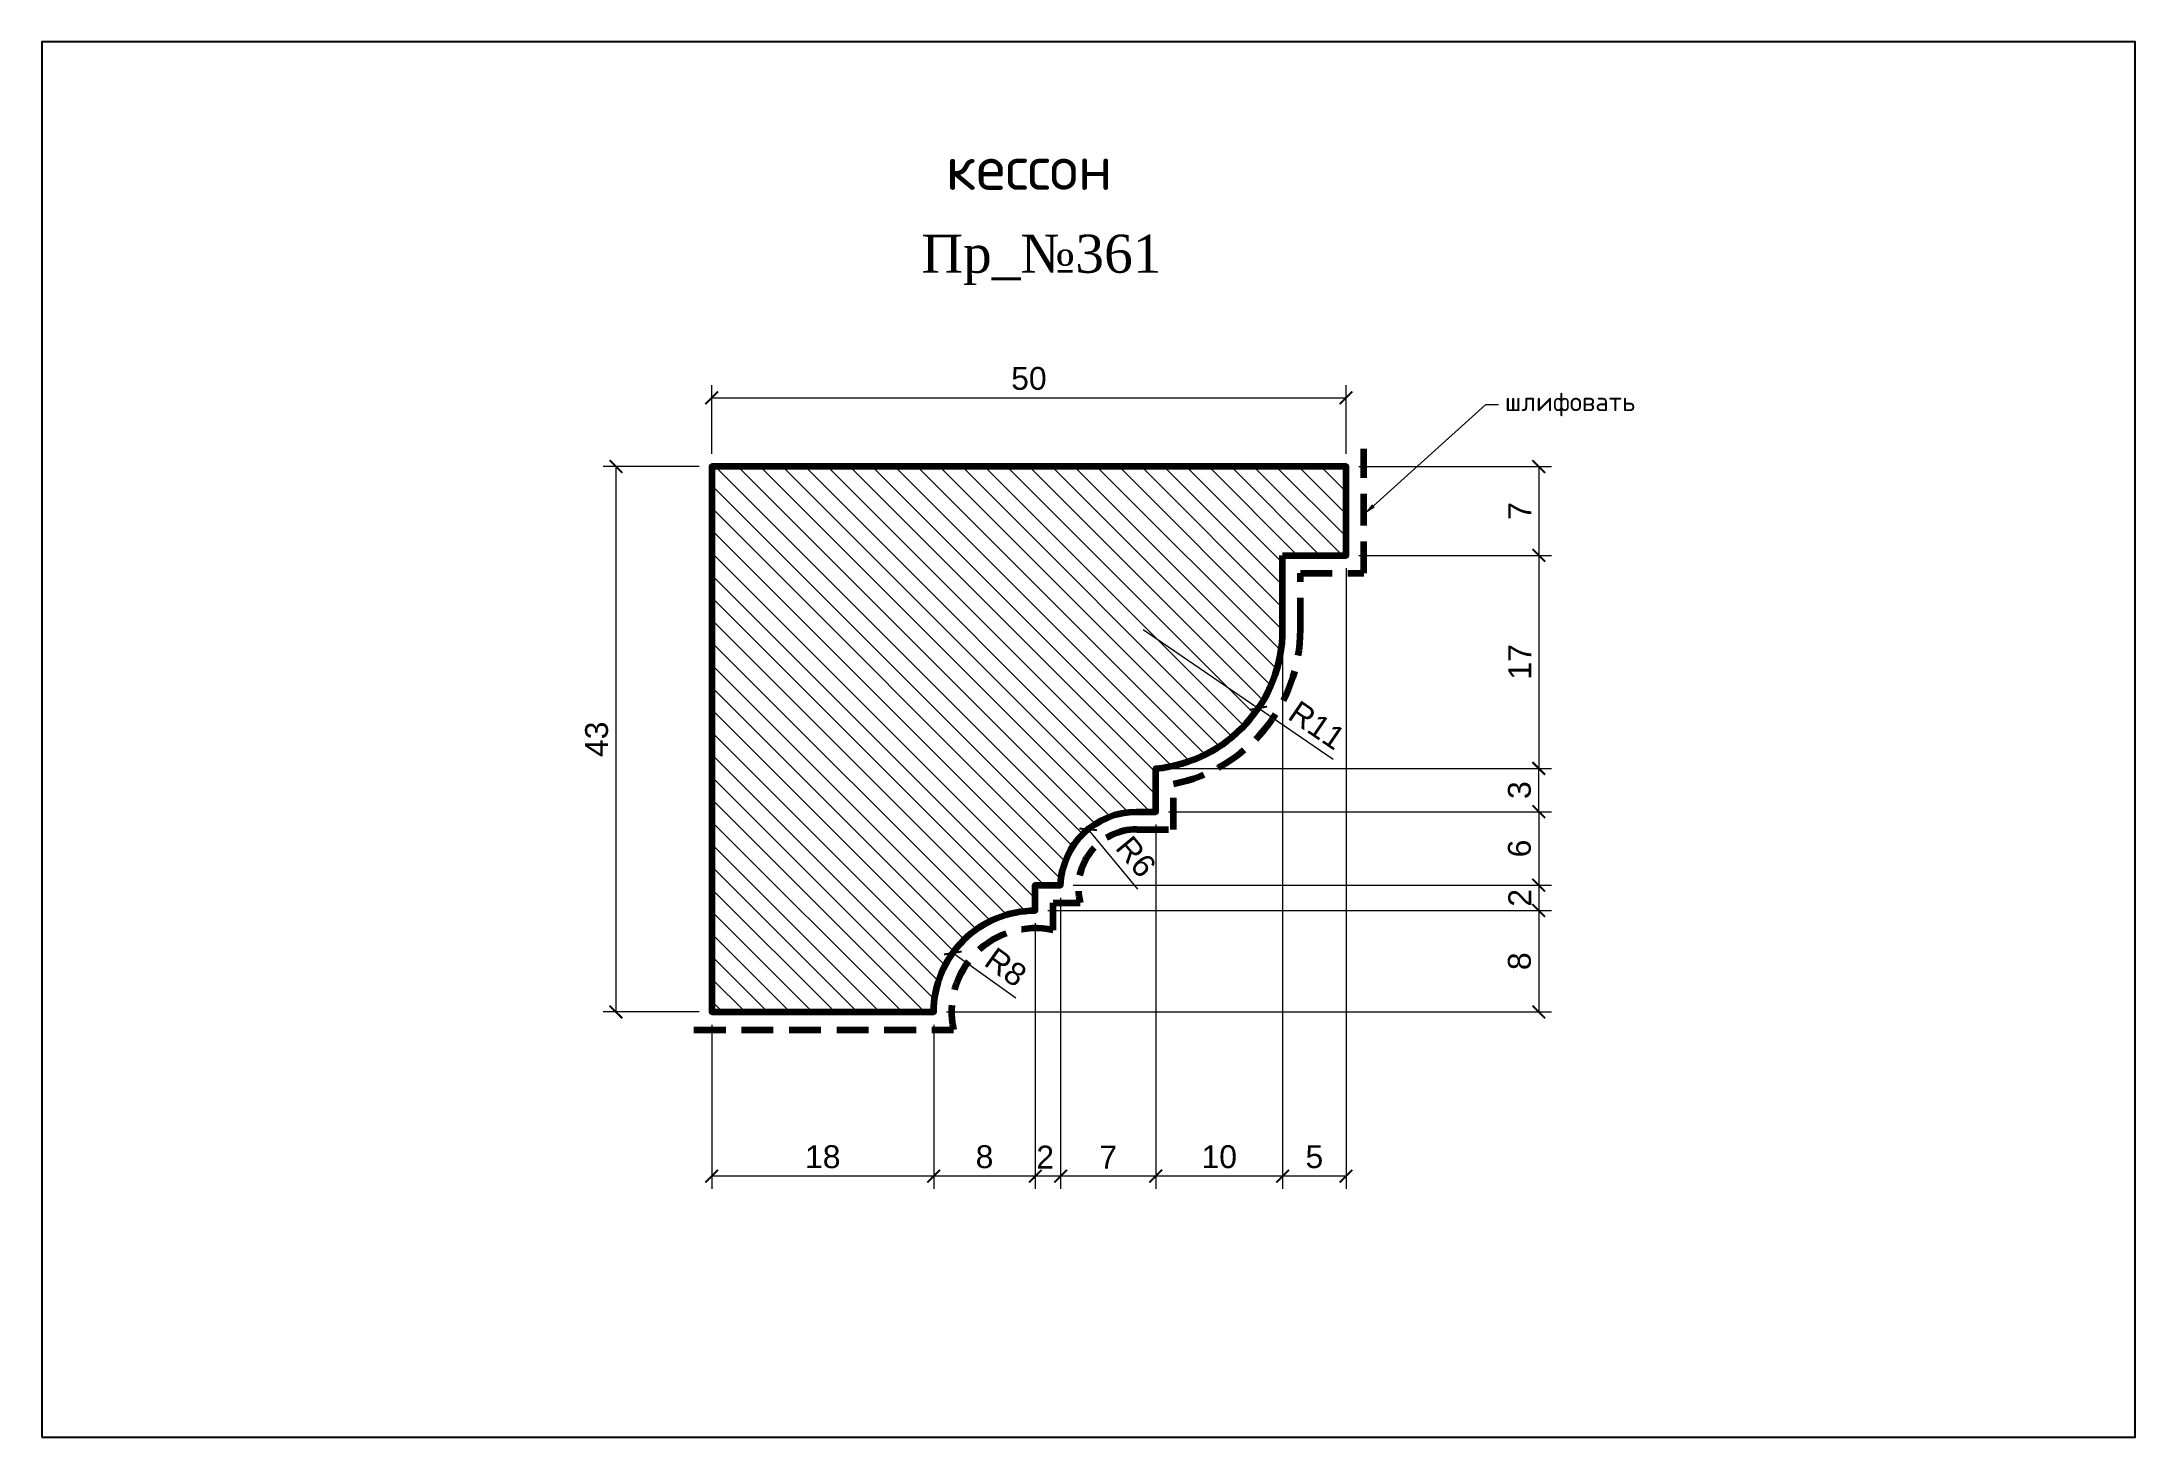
# Model space of a CAD drawing. Header units: millimetres. Extents: x 879 to 1044, y -6676 to -6566.
import ezdxf
from ezdxf import colors
from ezdxf.entities.mleader import LeaderData, LeaderLine
from ezdxf.math import Vec2, Vec3

# ---------------------------------------------------------------- set-up
doc = ezdxf.new("R2010")
doc.units = ezdxf.units.MM
doc.linetypes.add('HIDDEN', pattern=[0.375, 0.25, -0.125])
doc.layers.add('Outside panel', color=7, linetype='Continuous', lineweight=18, true_color=0x7f5e57)
for name, color, linetype, lineweight in [('линия 15', 7, 'Continuous', 15), ('линия 50', 1, 'Continuous', 100), ('служебный слой РАЗМЕРЫ', 7, 'Continuous', 9)]:
    doc.layers.add(name, color=color, linetype=linetype, lineweight=lineweight)
doc.layers.add('размеры в модели', color=7, linetype='Continuous')
doc.styles.add('ELECT', font='times.ttf')
doc.styles.get("Standard").update_dxf_attribs({"font": 'arial.ttf'})
doc.styles.add('ЕСКД профили текст', font='isocpeur.ttf')
doc.styles.add('ЕСКД штамп_текст', font='isocpeur.ttf')
doc.dimstyles.new('M_1', dxfattribs={"dimtxt": 1.8, "dimasz": 1, "dimexe": 1, "dimexo": 1, "dimgap": 0.6, "dimtad": 1, "dimdec": 0, "dimdsep": 46, "dimtxsty": 'Standard', "dimblk": 'ARCHTICK', "dimcen": -5, "dimclrd": 7, "dimclre": 7, "dimclrt": 7, "dimadec": 0, "dimazin": 0, "dimtfac": 1, "dimtdec": 0, "dimtmove": 0, "dimatfit": 3, "dimfxl": 1, "dimtolj": 1, "dimtzin": 0, "dimlwd": 5, "dimlwe": 5, "dimarcsym": 0})

# ---------------------------------------------------------------- blocks, each defined once
blk = doc.blocks.new('_ArchTick')
at = {"color": 0, "linetype": 'ByBlock', "const_width": 0.15}
blk.add_lwpolyline([(-0.5, -0.5), (0.5, 0.5)], dxfattribs=at)
blk = doc.blocks.new('*D18')
at = {"layer": 'Defpoints', "color": 0, "ltscale": 1000, "transparency": 16777216}
for p in [(950.34, -6638.21), (956.84, -6642.86)]:
    blk.add_point(p, dxfattribs=at)
at = {"layer": 'линия 15', "color": 7, "lineweight": 5, "ltscale": 1000, "transparency": 16777216}
blk.add_line((955.3, -6641.76), (950.34, -6638.21), dxfattribs=at)
at = {"layer": 'линия 15', "color": 7, "lineweight": 5, "ltscale": 1000, "transparency": 16777216, "rotation": 144.4204138810754}
blk.add_blockref('_ArchTick', (950.34, -6638.21), dxfattribs=at)
at = {"layer": 'линия 15', "color": 7, "ltscale": 1000, "transparency": 16777216, "insert": (954.52, -6639.33), "char_height": 1.8, "attachment_point": 5, "rotation": 324.4204}
blk.add_mtext('\\A1;R8', dxfattribs=at)
blk = doc.blocks.new('*D17')
at = {"layer": 'Defpoints', "color": 0, "ltscale": 1000, "transparency": 16777216}
for p in [(961.01, -6628.46), (964.84, -6633.07)]:
    blk.add_point(p, dxfattribs=at)
at = {"layer": 'линия 15', "color": 7, "lineweight": 5, "ltscale": 1000, "transparency": 16777216}
blk.add_line((964.92, -6633.17), (961.01, -6628.46), dxfattribs=at)
at = {"layer": 'линия 15', "color": 7, "lineweight": 5, "ltscale": 1000, "transparency": 16777216, "rotation": 129.6885848696695}
blk.add_blockref('_ArchTick', (961.01, -6628.46), dxfattribs=at)
at = {"layer": 'линия 15', "color": 7, "ltscale": 1000, "transparency": 16777216, "insert": (964.78, -6630.62), "char_height": 1.8, "attachment_point": 5, "rotation": 309.6886}
blk.add_mtext('\\A1;R6', dxfattribs=at)
blk = doc.blocks.new('*D16')
at = {"layer": 'Defpoints', "color": 0, "ltscale": 1000, "transparency": 16777216}
for p in [(965.34, -6612.71), (974.42, -6618.91)]:
    blk.add_point(p, dxfattribs=at)
at = {"layer": 'линия 15', "color": 7, "lineweight": 5, "ltscale": 1000, "transparency": 16777216}
for p in [(965.34, -6612.71), (980.33, -6622.95)]:
    blk.add_line(p, (974.42, -6618.91), dxfattribs=at)
at = {"layer": 'линия 15', "color": 7, "lineweight": 5, "ltscale": 1000, "transparency": 16777216, "rotation": 145.6627665216123}
blk.add_blockref('_ArchTick', (974.42, -6618.91), dxfattribs=at)
at = {"layer": 'линия 15', "color": 7, "ltscale": 1000, "transparency": 16777216, "insert": (979.05, -6620.25), "char_height": 1.8, "attachment_point": 5, "rotation": 325.6628}
blk.add_mtext('\\A1;R11', dxfattribs=at)
blk = doc.blocks.new('*D15')
at = {"layer": 'Defpoints', "color": 0, "ltscale": 1000, "transparency": 16777216}
for p in [(966.34, -6623.66), (996.53, -6623.66), (966.34, -6627.07)]:
    blk.add_point(p, dxfattribs=at)
at = {"layer": 'размеры в модели', "color": 7, "lineweight": 5, "ltscale": 1000, "transparency": 16777216}
for p, q in [((967.34, -6623.66), (997.53, -6623.66)), ((996.53, -6627.07), (996.53, -6623.66)), ((967.34, -6627.07), (997.53, -6627.07))]:
    blk.add_line(p, q, dxfattribs=at)
for p, rotation in [((996.53, -6623.66), 90), ((996.53, -6627.07), 270)]:
    blk.add_blockref('_ArchTick', p, dxfattribs=dict(at, rotation=rotation))
at = {"layer": 'размеры в модели', "color": 7, "ltscale": 1000, "transparency": 16777216, "insert": (995.01, -6625.37), "char_height": 1.8, "attachment_point": 5, "rotation": 90}
blk.add_mtext('\\A1;3', dxfattribs=at)
blk = doc.blocks.new('*D14')
at = {"layer": 'Defpoints', "color": 0, "ltscale": 1000, "transparency": 16777216}
for p in [(981.34, -6594.44), (931.34, -6599.86), (981.34, -6599.86)]:
    blk.add_point(p, dxfattribs=at)
at = {"layer": 'размеры в модели', "color": 7, "lineweight": 5, "ltscale": 1000, "transparency": 16777216}
for p, q in [((931.34, -6598.86), (931.34, -6593.44)), ((931.34, -6594.44), (981.34, -6594.44)), ((981.34, -6598.86), (981.34, -6593.44))]:
    blk.add_line(p, q, dxfattribs=at)
at = {"layer": 'размеры в модели', "color": 7, "lineweight": 5, "ltscale": 1000, "transparency": 16777216, "rotation": 180}
blk.add_blockref('_ArchTick', (931.34, -6594.44), dxfattribs=at)
at = {"layer": 'размеры в модели', "color": 7, "lineweight": 5, "ltscale": 1000, "transparency": 16777216}
blk.add_blockref('_ArchTick', (981.34, -6594.44), dxfattribs=at)
at = {"layer": 'размеры в модели', "color": 7, "ltscale": 1000, "transparency": 16777216, "insert": (956.34, -6592.92), "char_height": 1.8, "attachment_point": 5}
blk.add_mtext('\\A1;50', dxfattribs=at)
blk = doc.blocks.new('*D13')
at = {"layer": 'Defpoints', "color": 0, "ltscale": 1000, "transparency": 16777216}
for p in [(931.34, -6599.86), (923.79, -6642.86), (931.34, -6642.86)]:
    blk.add_point(p, dxfattribs=at)
at = {"layer": 'размеры в модели', "color": 7, "lineweight": 5, "ltscale": 1000, "transparency": 16777216}
for p, q in [((930.34, -6599.86), (922.79, -6599.86)), ((923.79, -6599.86), (923.79, -6642.86)), ((930.34, -6642.86), (922.79, -6642.86))]:
    blk.add_line(p, q, dxfattribs=at)
for p, rotation in [((923.79, -6599.86), 90), ((923.79, -6642.86), 270)]:
    blk.add_blockref('_ArchTick', p, dxfattribs=dict(at, rotation=rotation))
at = {"layer": 'размеры в модели', "color": 7, "ltscale": 1000, "transparency": 16777216, "insert": (922.27, -6621.36), "char_height": 1.8, "attachment_point": 5, "rotation": 90}
blk.add_mtext('\\A1;43', dxfattribs=at)
blk = doc.blocks.new('*D12')
at = {"layer": 'Defpoints', "color": 0, "ltscale": 1000, "transparency": 16777216}
for p in [(931.34, -6642.86), (948.84, -6642.86), (931.34, -6655.8)]:
    blk.add_point(p, dxfattribs=at)
at = {"layer": 'размеры в модели', "color": 7, "lineweight": 5, "ltscale": 1000, "transparency": 16777216}
for p, q in [((931.34, -6643.86), (931.34, -6656.8)), ((948.84, -6643.86), (948.84, -6656.8)), ((948.84, -6655.8), (931.34, -6655.8))]:
    blk.add_line(p, q, dxfattribs=at)
at = {"layer": 'размеры в модели', "color": 7, "lineweight": 5, "ltscale": 1000, "transparency": 16777216, "rotation": 180}
blk.add_blockref('_ArchTick', (931.34, -6655.8), dxfattribs=at)
at = {"layer": 'размеры в модели', "color": 7, "lineweight": 5, "ltscale": 1000, "transparency": 16777216}
blk.add_blockref('_ArchTick', (948.84, -6655.8), dxfattribs=at)
at = {"layer": 'размеры в модели', "color": 7, "ltscale": 1000, "transparency": 16777216, "insert": (940.09, -6654.28), "char_height": 1.8, "attachment_point": 5}
blk.add_mtext('\\A1;18', dxfattribs=at)
blk = doc.blocks.new('*D11')
at = {"layer": 'Defpoints', "color": 0, "ltscale": 1000, "transparency": 16777216}
for p in [(956.84, -6634.86), (948.84, -6642.86), (996.53, -6642.86)]:
    blk.add_point(p, dxfattribs=at)
at = {"layer": 'размеры в модели', "color": 7, "lineweight": 5, "ltscale": 1000, "transparency": 16777216}
for p, q in [((957.84, -6634.86), (997.53, -6634.86)), ((996.53, -6634.86), (996.53, -6642.86)), ((949.84, -6642.86), (997.53, -6642.86))]:
    blk.add_line(p, q, dxfattribs=at)
for p, rotation in [((996.53, -6634.86), 90), ((996.53, -6642.86), 270)]:
    blk.add_blockref('_ArchTick', p, dxfattribs=dict(at, rotation=rotation))
at = {"layer": 'размеры в модели', "color": 7, "ltscale": 1000, "transparency": 16777216, "insert": (995.01, -6638.86), "char_height": 1.8, "attachment_point": 5, "rotation": 90}
blk.add_mtext('\\A1;8', dxfattribs=at)
blk = doc.blocks.new('*D10')
at = {"layer": 'Defpoints', "color": 0, "ltscale": 1000, "transparency": 16777216}
for p in [(958.84, -6632.86), (956.84, -6634.86), (996.53, -6634.86)]:
    blk.add_point(p, dxfattribs=at)
at = {"layer": 'размеры в модели', "color": 7, "lineweight": 5, "ltscale": 1000, "transparency": 16777216}
for p, q in [((959.84, -6632.86), (997.53, -6632.86)), ((996.53, -6632.86), (996.53, -6634.86)), ((957.84, -6634.86), (997.53, -6634.86))]:
    blk.add_line(p, q, dxfattribs=at)
for p, rotation in [((996.53, -6632.86), 90), ((996.53, -6634.86), 270)]:
    blk.add_blockref('_ArchTick', p, dxfattribs=dict(at, rotation=rotation))
at = {"layer": 'размеры в модели', "color": 7, "ltscale": 1000, "transparency": 16777216, "insert": (995.03, -6633.86), "char_height": 1.8, "attachment_point": 5, "rotation": 90}
blk.add_mtext('\\A1;2', dxfattribs=at)
blk = doc.blocks.new('*D9')
at = {"layer": 'Defpoints', "color": 0, "ltscale": 1000, "transparency": 16777216}
for p in [(966.34, -6627.07), (958.84, -6632.86), (996.53, -6632.86)]:
    blk.add_point(p, dxfattribs=at)
at = {"layer": 'размеры в модели', "color": 7, "lineweight": 5, "ltscale": 1000, "transparency": 16777216}
for p, q in [((967.34, -6627.07), (997.53, -6627.07)), ((996.53, -6627.07), (996.53, -6632.86)), ((959.84, -6632.86), (997.53, -6632.86))]:
    blk.add_line(p, q, dxfattribs=at)
for p, rotation in [((996.53, -6627.07), 90), ((996.53, -6632.86), 270)]:
    blk.add_blockref('_ArchTick', p, dxfattribs=dict(at, rotation=rotation))
at = {"layer": 'размеры в модели', "color": 7, "ltscale": 1000, "transparency": 16777216, "insert": (995.01, -6629.97), "char_height": 1.8, "attachment_point": 5, "rotation": 90}
blk.add_mtext('\\A1;6', dxfattribs=at)
blk = doc.blocks.new('*D8')
at = {"layer": 'Defpoints', "color": 0, "ltscale": 1000, "transparency": 16777216}
for p in [(981.34, -6606.86), (966.34, -6623.66), (996.53, -6623.66)]:
    blk.add_point(p, dxfattribs=at)
at = {"layer": 'размеры в модели', "color": 7, "lineweight": 5, "ltscale": 1000, "transparency": 16777216}
for p, q in [((982.34, -6606.86), (997.53, -6606.86)), ((996.53, -6606.86), (996.53, -6623.66)), ((967.34, -6623.66), (997.53, -6623.66))]:
    blk.add_line(p, q, dxfattribs=at)
for p, rotation in [((996.53, -6606.86), 90), ((996.53, -6623.66), 270)]:
    blk.add_blockref('_ArchTick', p, dxfattribs=dict(at, rotation=rotation))
at = {"layer": 'размеры в модели', "color": 7, "ltscale": 1000, "transparency": 16777216, "insert": (995.03, -6615.26), "char_height": 1.8, "attachment_point": 5, "rotation": 90}
blk.add_mtext('\\A1;17', dxfattribs=at)
blk = doc.blocks.new('*D7')
at = {"layer": 'Defpoints', "color": 0, "ltscale": 1000, "transparency": 16777216}
for p in [(981.34, -6599.86), (981.34, -6606.86), (996.53, -6606.86)]:
    blk.add_point(p, dxfattribs=at)
at = {"layer": 'размеры в модели', "color": 7, "lineweight": 5, "ltscale": 1000, "transparency": 16777216}
for p, q in [((982.34, -6599.86), (997.53, -6599.86)), ((996.53, -6599.86), (996.53, -6606.86)), ((982.34, -6606.86), (997.53, -6606.86))]:
    blk.add_line(p, q, dxfattribs=at)
for p, rotation in [((996.53, -6599.86), 90), ((996.53, -6606.86), 270)]:
    blk.add_blockref('_ArchTick', p, dxfattribs=dict(at, rotation=rotation))
at = {"layer": 'размеры в модели', "color": 7, "ltscale": 1000, "transparency": 16777216, "insert": (995.03, -6603.36), "char_height": 1.8, "attachment_point": 5, "rotation": 90}
blk.add_mtext('\\A1;7', dxfattribs=at)
blk = doc.blocks.new('*D6')
at = {"layer": 'Defpoints', "color": 0, "ltscale": 1000, "transparency": 16777216}
for p in [(956.84, -6634.86), (948.84, -6642.86), (948.84, -6655.8)]:
    blk.add_point(p, dxfattribs=at)
at = {"layer": 'размеры в модели', "color": 7, "lineweight": 5, "ltscale": 1000, "transparency": 16777216}
for p, q in [((956.84, -6635.86), (956.84, -6656.8)), ((948.84, -6643.86), (948.84, -6656.8)), ((956.84, -6655.8), (948.84, -6655.8))]:
    blk.add_line(p, q, dxfattribs=at)
at = {"layer": 'размеры в модели', "color": 7, "lineweight": 5, "ltscale": 1000, "transparency": 16777216, "rotation": 180}
blk.add_blockref('_ArchTick', (948.84, -6655.8), dxfattribs=at)
at = {"layer": 'размеры в модели', "color": 7, "lineweight": 5, "ltscale": 1000, "transparency": 16777216}
blk.add_blockref('_ArchTick', (956.84, -6655.8), dxfattribs=at)
at = {"layer": 'размеры в модели', "color": 7, "ltscale": 1000, "transparency": 16777216, "insert": (952.84, -6654.28), "char_height": 1.8, "attachment_point": 5}
blk.add_mtext('\\A1;8', dxfattribs=at)
blk = doc.blocks.new('*D5')
at = {"layer": 'Defpoints', "color": 0, "ltscale": 1000, "transparency": 16777216}
for p in [(958.84, -6632.86), (956.84, -6634.86), (956.84, -6655.8)]:
    blk.add_point(p, dxfattribs=at)
at = {"layer": 'размеры в модели', "color": 7, "lineweight": 5, "ltscale": 1000, "transparency": 16777216}
for p, q in [((958.84, -6633.86), (958.84, -6656.8)), ((956.84, -6635.86), (956.84, -6656.8)), ((958.84, -6655.8), (956.84, -6655.8))]:
    blk.add_line(p, q, dxfattribs=at)
at = {"layer": 'размеры в модели', "color": 7, "lineweight": 5, "ltscale": 1000, "transparency": 16777216, "rotation": 180}
blk.add_blockref('_ArchTick', (956.84, -6655.8), dxfattribs=at)
at = {"layer": 'размеры в модели', "color": 7, "lineweight": 5, "ltscale": 1000, "transparency": 16777216}
blk.add_blockref('_ArchTick', (958.84, -6655.8), dxfattribs=at)
at = {"layer": 'размеры в модели', "color": 7, "ltscale": 1000, "transparency": 16777216, "insert": (957.62, -6654.3), "char_height": 1.8, "attachment_point": 5}
blk.add_mtext('\\A1;2', dxfattribs=at)
blk = doc.blocks.new('*D4')
at = {"layer": 'Defpoints', "color": 0, "ltscale": 1000, "transparency": 16777216}
for p in [(966.34, -6627.07), (958.84, -6632.86), (958.84, -6655.8)]:
    blk.add_point(p, dxfattribs=at)
at = {"layer": 'размеры в модели', "color": 7, "lineweight": 5, "ltscale": 1000, "transparency": 16777216}
for p, q in [((966.34, -6628.07), (966.34, -6656.8)), ((958.84, -6633.86), (958.84, -6656.8)), ((966.34, -6655.8), (958.84, -6655.8))]:
    blk.add_line(p, q, dxfattribs=at)
at = {"layer": 'размеры в модели', "color": 7, "lineweight": 5, "ltscale": 1000, "transparency": 16777216, "rotation": 180}
blk.add_blockref('_ArchTick', (958.84, -6655.8), dxfattribs=at)
at = {"layer": 'размеры в модели', "color": 7, "lineweight": 5, "ltscale": 1000, "transparency": 16777216}
blk.add_blockref('_ArchTick', (966.34, -6655.8), dxfattribs=at)
at = {"layer": 'размеры в модели', "color": 7, "ltscale": 1000, "transparency": 16777216, "insert": (962.59, -6654.3), "char_height": 1.8, "attachment_point": 5}
blk.add_mtext('\\A1;7', dxfattribs=at)
blk = doc.blocks.new('*D3')
at = {"layer": 'Defpoints', "color": 0, "ltscale": 1000, "transparency": 16777216}
for p in [(976.34, -6606.86), (966.34, -6627.07), (966.34, -6655.8)]:
    blk.add_point(p, dxfattribs=at)
at = {"layer": 'размеры в модели', "color": 7, "lineweight": 5, "ltscale": 1000, "transparency": 16777216}
for p, q in [((976.34, -6607.86), (976.34, -6656.8)), ((966.34, -6628.07), (966.34, -6656.8)), ((976.34, -6655.8), (966.34, -6655.8))]:
    blk.add_line(p, q, dxfattribs=at)
at = {"layer": 'размеры в модели', "color": 7, "lineweight": 5, "ltscale": 1000, "transparency": 16777216, "rotation": 180}
blk.add_blockref('_ArchTick', (966.34, -6655.8), dxfattribs=at)
at = {"layer": 'размеры в модели', "color": 7, "lineweight": 5, "ltscale": 1000, "transparency": 16777216}
blk.add_blockref('_ArchTick', (976.34, -6655.8), dxfattribs=at)
at = {"layer": 'размеры в модели', "color": 7, "ltscale": 1000, "transparency": 16777216, "insert": (971.34, -6654.28), "char_height": 1.8, "attachment_point": 5}
blk.add_mtext('\\A1;10', dxfattribs=at)
blk = doc.blocks.new('*D2')
at = {"layer": 'Defpoints', "color": 0, "ltscale": 1000, "transparency": 16777216}
for p in [(976.34, -6606.86), (981.34, -6606.86), (976.34, -6655.8)]:
    blk.add_point(p, dxfattribs=at)
at = {"layer": 'размеры в модели', "color": 7, "lineweight": 5, "ltscale": 1000, "transparency": 16777216}
for p, q in [((976.34, -6607.86), (976.34, -6656.8)), ((981.34, -6607.86), (981.34, -6656.8)), ((981.34, -6655.8), (976.34, -6655.8))]:
    blk.add_line(p, q, dxfattribs=at)
at = {"layer": 'размеры в модели', "color": 7, "lineweight": 5, "ltscale": 1000, "transparency": 16777216, "rotation": 180}
blk.add_blockref('_ArchTick', (976.34, -6655.8), dxfattribs=at)
at = {"layer": 'размеры в модели', "color": 7, "lineweight": 5, "ltscale": 1000, "transparency": 16777216}
blk.add_blockref('_ArchTick', (981.34, -6655.8), dxfattribs=at)
at = {"layer": 'размеры в модели', "color": 7, "ltscale": 1000, "transparency": 16777216, "insert": (978.84, -6654.28), "char_height": 1.8, "attachment_point": 5}
blk.add_mtext('\\A1;5', dxfattribs=at)

msp = doc.modelspace()

# ---------------------------------------------------------------- hatches: boundary and pattern name
at = {"layer": 'Outside panel', "ltscale": 1000}
h = msp.add_hatch(dxfattribs=at)
h.set_pattern_fill('ANSI31', color=256, scale=10, angle=90)
h.set_pattern_definition([(135, (-310444.2551, 87041.927), (-0.8838834765, -0.8838834765), [])])
h.paths.add_polyline_path([(931.34, -6599.86), (931.34, -6642.86), (948.84, -6642.86, -0.414214), (956.84, -6634.86), (956.84, -6632.86), (958.84, -6632.86, -0.403926), (964.84, -6627.07), (966.34, -6627.07), (966.34, -6623.66, 0.387795), (976.34, -6612.71), (976.34, -6606.86), (981.34, -6606.86), (981.34, -6599.86)])

# ---------------------------------------------------------------- linework, layer by layer
at = {"color": 6, "ltscale": 1000}
msp.add_lwpolyline([(878.54, -6676.38), (1043.54, -6676.38), (1043.54, -6566.38), (878.54, -6566.38)], close=True, dxfattribs=at)
at = {"layer": 'линия 50', "color": 1, "linetype": 'HIDDEN', "ltscale": 10, "true_color": 0xff0909}
msp.add_lwpolyline([(929.94, -6644.26), (950.39, -6644.26, -0.545746), (958.24, -6636.41), (958.24, -6634.26), (960.39, -6634.26, -0.493003), (964.84, -6628.47), (967.74, -6628.47), (967.74, -6624.87, 0.358249), (977.74, -6612.71), (977.74, -6608.26), (982.74, -6608.26), (982.74, -6598.46)], format="xyb", dxfattribs=at)
at = {"layer": 'линия 50', "color": 7}
msp.add_lwpolyline([(976.34, -6606.86), (981.34, -6606.86), (981.34, -6599.86), (931.34, -6599.86), (931.34, -6642.86), (948.84, -6642.86, -0.414214), (956.84, -6634.86), (956.84, -6632.86), (958.84, -6632.86, -0.403926), (964.84, -6627.07), (966.34, -6627.07), (966.34, -6623.66, 0.387795), (976.34, -6612.71)], format="xyb", close=True, dxfattribs=at)

# ---------------------------------------------------------------- texts
at = {"color": 7, "ltscale": 1000, "style": 'ELECT'}
msp.add_text('Пр_№361', height=3, dxfattribs=at).set_placement((947.87, -6584.58))
at = {"layer": 'служебный слой РАЗМЕРЫ', "insert": (949.79, -6574.55), "char_height": 3.5, "attachment_point": 1, "style": 'ЕСКД штамп_текст'}
msp.add_mtext_dynamic_manual_height_columns('{\\fISOCPEUR|b1|i0|c204|p34;кессон}', width=68.5328, gutter_width=15, heights=[0], dxfattribs=at)

# ---------------------------------------------------------------- dimensions: what is measured, and where the dimension line sits
at = {"layer": 'линия 15', "color": 7, "ltscale": 1000}
dim = msp.add_radius_dim(center=(965.34, -6612.71), mpoint=(974.42, -6618.91), dimstyle='M_1', dxfattribs=at)
dim.commit()
dim.dimension.update_dxf_attribs({"geometry": '*D16', "text_midpoint": (979.05, -6620.25)})
for center, mpoint, picture, middle in [((964.84, -6633.07), (961.01, -6628.46), '*D17', (963.61, -6631.59)), ((956.84, -6642.86), (950.34, -6638.21), '*D18', (953.63, -6640.57))]:
    dim = msp.add_radius_dim(center=center, mpoint=mpoint, dimstyle='M_1', dxfattribs=at)
    dim.commit()
    dim.dimension.update_dxf_attribs({"geometry": picture, "text_midpoint": middle, "dimtype": 132})
at = {"layer": 'размеры в модели', "color": 5, "ltscale": 1000}
for base, p1, p2, picture, middle in [((981.34, -6594.44), (931.34, -6599.86), (981.34, -6599.86), '*D14', (956.34, -6592.92)), ((931.3405, -6655.7997), (948.8425, -6642.8634), (931.3405, -6642.8634), '*D12', (940.0915, -6654.2806))]:
    dim = msp.add_linear_dim(base=base, p1=p1, p2=p2, dimstyle='M_1', dxfattribs=at)
    dim.commit()
    dim.dimension.update_dxf_attribs({"geometry": picture, "text_midpoint": middle})
for base, p1, p2, angle, picture, middle in [((923.79, -6642.86), (931.34, -6599.86), (931.34, -6642.86), 90, '*D13', (922.27, -6621.36)), ((996.53, -6606.86), (981.34, -6599.86), (981.34, -6606.86), 90, '*D7', (995.03, -6603.36)), ((996.53, -6623.66), (981.34, -6606.86), (966.34, -6623.66), 90, '*D8', (995.03, -6615.26)), ((966.34, -6655.8), (976.34, -6606.86), (966.34, -6627.07), 180, '*D3', (971.34, -6654.28)), ((976.34, -6655.8), (981.34, -6606.86), (976.34, -6606.86), 180, '*D2', (978.84, -6654.28)), ((996.53, -6623.66), (966.34, -6627.07), (966.34, -6623.66), 90, '*D15', (995.01, -6625.37)), ((958.8425, -6655.7997), (966.3388, -6627.0748), (958.8425, -6632.8634), 180, '*D4', (962.5907, -6654.2997)), ((996.53, -6632.86), (966.34, -6627.07), (958.84, -6632.86), 90, '*D9', (995.01, -6629.97)), ((996.53, -6642.86), (956.84, -6634.86), (948.84, -6642.86), 90, '*D11', (995.01, -6638.86)), ((948.84, -6655.8), (956.84, -6634.86), (948.84, -6642.86), 180, '*D6', (952.84, -6654.28))]:
    dim = msp.add_linear_dim(base=base, p1=p1, p2=p2, angle=angle, dimstyle='M_1', dxfattribs=at)
    dim.commit()
    dim.dimension.update_dxf_attribs({"geometry": picture, "text_midpoint": middle})
for base, angle, picture, middle in [((956.84, -6655.8), 180, '*D5', (957.62, -6655.8)), ((996.53, -6634.86), 90, '*D10', (996.53, -6633.86))]:
    dim = msp.add_linear_dim(base=base, p1=(958.84, -6632.86), p2=(956.84, -6634.86), angle=angle, dimstyle='M_1', dxfattribs=at)
    dim.commit()
    dim.dimension.update_dxf_attribs({"geometry": picture, "text_midpoint": middle, "dimtype": 128})

# ---------------------------------------------------------------- leaders
at = {"layer": 'служебный слой РАЗМЕРЫ'}
ml = msp.add_multileader_mtext('Standard', dxfattribs=at)
ml.set_content('\\A1;шлифовать', color=256, style='ЕСКД профили текст')
ml.set_leader_properties(color=256, linetype='ByLayer', lineweight=-1)
ml.build(insert=Vec2(0, 0))
ml.multileader.update_dxf_attribs({"dogleg_length": 1, "arrow_head_size": 1})
ctx = ml.context
ctx.base_point, ctx.char_height, ctx.arrow_head_size, ctx.landing_gap_size, ctx.plane_origin = Vec3(993.36, -6594.96), 1.5, 1, 0.5, Vec3(1006.84, -6568.79)
notes = []
notes.append((ctx, [(1, (1, 1, 0), (992.36, -6594.96), (1, 0), 1, [(0, [(982.76, -6603.62)], 0, [])])]))
ctx.mtext.insert, ctx.mtext.flow_direction = Vec3(993.86, -6593.99), 5
for ctx, leaders in notes:
    for number, flags, end, landing, length, lines in leaders:
        leader = LeaderData()
        leader.index, (leader.has_last_leader_line, leader.has_dogleg_vector, leader.attachment_direction) = number, flags
        leader.last_leader_point, leader.dogleg_vector, leader.dogleg_length = Vec3(end), Vec3(landing), length
        for number, points, colour, breaks in lines:
            line = LeaderLine()
            line.index, line.vertices, line.color, line.breaks = number, Vec3.list(points), colors.encode_raw_color(colour), breaks
            leader.lines.append(line)
        ctx.leaders.append(leader)

doc.saveas('drawing.dxf')
